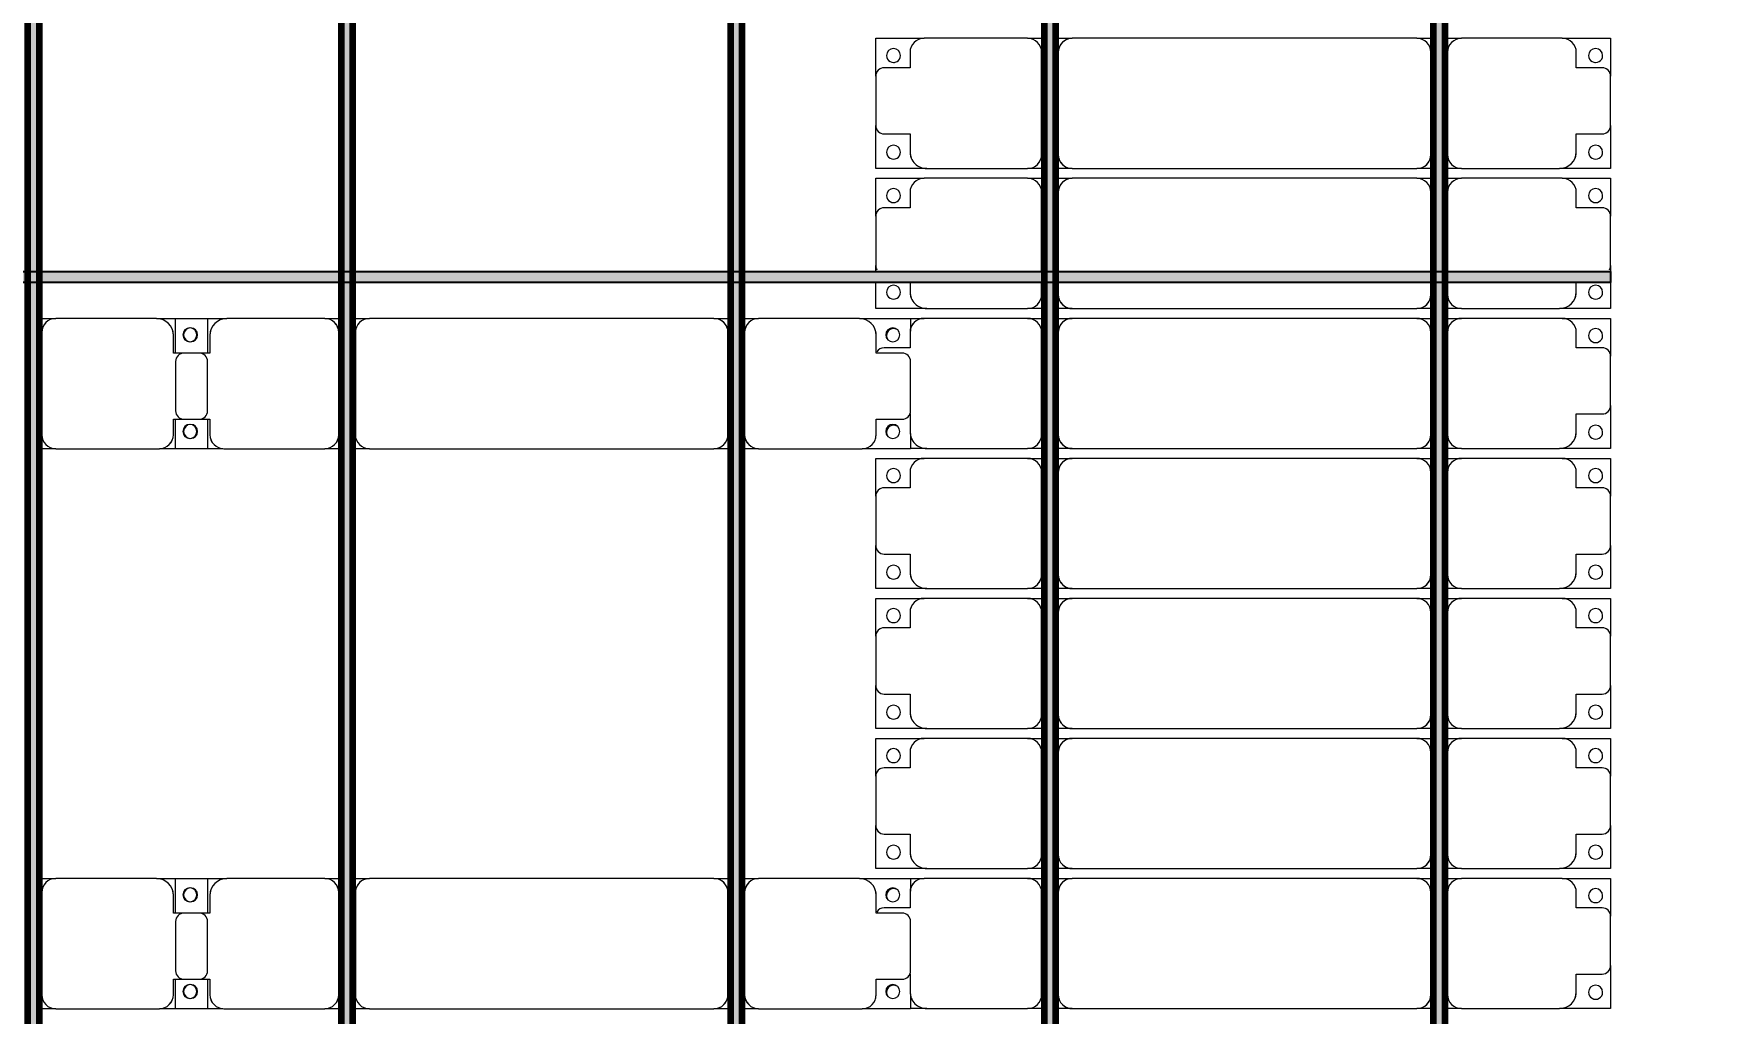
# Model space of a CAD drawing. Header units: millimetres. Extents: x 312848 to 517332, y -142134 to -35114.
# Drawn here: x 394305 to 400272, y -67578 to -64078 of the extents above; entities that cross this region are included whole.
import ezdxf

# ---------------------------------------------------------------- set-up
doc = ezdxf.new("R2010")
doc.units = ezdxf.units.MM
for name, color, linetype, lineweight in [('A-ANNO-DIMS', 211, 'Continuous', 9), ('A-ANNO-DIMS-500', 211, 'Continuous', 9), ('A-GENM', 13, 'Continuous', 9), ('S-BEAM', 12, 'Continuous', 9)]:
    doc.layers.add(name, color=color, linetype=linetype, lineweight=lineweight)
doc.styles.add('Trebuchet MS', font='trebuc.ttf', dxfattribs={"width": 0.8, "height": 1500})
doc.dimstyles.new('Arc_Length_-_3mm_Trebuchet_MS_3', dxfattribs={"dimscale": 304.8, "dimtxt": 1546.42636, "dimasz": 1.64042, "dimexe": 2.46063, "dimexo": 2.46063, "dimgap": 0.492126, "dimtad": 1, "dimdec": 0, "dimrnd": 10, "dimzin": 0, "dimdsep": 46, "dimtxsty": 'Trebuchet MS', "dimblk1": 'OBLIQUE', "dimblk2": 'OBLIQUE', "dimsah": 1, "dimcen": 0.09, "dimdle": 1.64042, "dimazin": 0, "dimtfac": 1, "dimtdec": 4, "dimtix": 1, "dimtmove": 0, "dimatfit": 3, "dimfxl": 1, "dimtvp": 1, "dimtfill": 1, "dimtolj": 1, "dimtzin": 0, "dimarcsym": 2})

# ---------------------------------------------------------------- blocks, each defined once
blk = doc.blocks.new('Dai phao do pin - DẢI PHAO ĐỠ PIN-67477-KHUNG KẾT CẤU BÈ PIN 3')
at = {"layer": 'A-GENM', "color": 7}
for p, q in [((65970, 241.6), (66029.7, 241.6)), ((66389.7, 241.6), (66029.7, 241.6)), ((66389.7, 241.6), (66572.2, 241.6)), ((66457.8, 241.6), (66640.3, 241.6)), ((66457.8, 118.2), (66457.8, 241.6)), ((66572.2, 241.6), (66572.2, 118.2)), ((66990.3, 241.6), (66640.3, 241.6)), ((66990.3, 241.6), (67050, 241.6)), ((67090, 241.6), (67149.7, 241.6)), ((68380.3, 241.6), (67149.7, 241.6)), ((68380.3, 241.6), (68440, 241.6)), ((68480, 241.6), (68539.7, 241.6)), ((68899.7, 241.6), (68539.7, 241.6)), ((68899.7, 241.6), (69082.2, 241.6)), ((69082.2, 241.6), (69082.2, 196.5)), ((65979.7, 191.6), (65979.7, -173.4)), ((66449.7, 118.2), (66449.7, 181.6)), ((66580.3, 181.6), (66580.3, 118.2)), ((67040.3, -173.4), (67040.3, 191.6)), ((67099.7, 191.6), (67099.7, -173.4)), ((68430.3, -173.4), (68430.3, 191.6)), ((68489.7, 191.6), (68489.7, -173.4)), ((68959.7, 118.2), (68959.7, 181.6)), ((66542.2, 118.2), (66449.7, 118.2)), ((66457.8, 88.2), (66457.8, -88.2)), ((66580.3, 118.2), (66487.8, 118.2)), ((66572.2, -88.2), (66572.2, 88.2)), ((69052.2, 118.2), (68959.7, 118.2)), ((69082.2, -88.2), (69082.2, 88.2)), ((66449.7, -173.4), (66449.7, -118.2)), ((66449.7, -118.2), (66542.2, -118.2)), ((66457.8, -223.4), (66457.8, -118.2)), ((66487.8, -118.2), (66580.3, -118.2)), ((66572.2, -118.2), (66572.2, -223.4)), ((66580.3, -118.2), (66580.3, -173.4)), ((68959.7, -173.4), (68959.7, -118.2)), ((68959.7, -118.2), (69052.2, -118.2)), ((69082.2, -169.7), (69082.2, -223.4)), ((66029.7, -223.4), (65970, -223.4)), ((66029.7, -223.4), (66399.7, -223.4)), ((66572.2, -223.4), (66399.7, -223.4)), ((66626.5, -223.4), (66457.8, -223.4)), ((66630.3, -223.4), (66990.3, -223.4)), ((67050, -223.4), (66990.3, -223.4)), ((67149.7, -223.4), (67090, -223.4)), ((67149.7, -223.4), (68380.3, -223.4)), ((68440, -223.4), (68380.3, -223.4)), ((68539.7, -223.4), (68480, -223.4)), ((68539.7, -223.4), (68909.7, -223.4)), ((69082.2, -223.4), (68909.7, -223.4))]:
    blk.add_line(p, q, dxfattribs=at)
for centre, radius, start, end in [((66029.7, 191.6), 50, 90, 180), ((66389.7, 181.6), 60, 0, 90), ((66640.3, 181.6), 60, 90, 180), ((66990.3, 191.6), 50, 0, 90), ((67149.7, 191.6), 50, 90, 180), ((67149.7, 191.6), 50, 105, 180), ((68380.3, 191.6), 50, 0, 90), ((68380.3, 191.6), 50, 15, 90), ((68539.7, 191.6), 50, 90, 180), ((68899.7, 181.6), 60, 360, 90), ((66029.7, 191.6), 50, 135, 180), ((66389.7, 181.6), 60, 0, 30), ((66508.6, 183.2), 25, 0, 180), ((66508.6, 183.2), 25, 180, 0), ((66511.4, 183.2), 25, 0, 180), ((66511.4, 183.2), 25, 180, 360), ((66640.3, 181.6), 60, 150, 180), ((66990.3, 191.6), 50, 0, 45), ((68539.7, 191.6), 50, 135, 180), ((68899.7, 181.6), 60, 360, 30), ((69018.6, 183.2), 25, 0, 180), ((69018.6, 183.2), 25, 180, 0), ((66487.8, 88.2), 30, 90, 180), ((66542.2, 88.2), 30, 0, 90), ((69052.2, 88.2), 30, 0, 90), ((66487.8, -88.2), 30, 180, 270), ((66542.2, -88.2), 30, 270, 0), ((69052.2, -88.2), 30, 270, 0), ((69052.2, -88.2), 30, 300, 330), ((66029.7, -173.4), 50, 180, 270), ((66029.7, -173.4), 50, 180, 225), ((66399.7, -173.4), 50, 270, 0), ((66399.7, -173.4), 50, 315, 0), ((66508.6, -161.8), 25, 0, 180), ((66508.6, -161.8), 25, 180, 360), ((66511.4, -161.8), 25, 0, 180), ((66511.4, -161.8), 25, 180, 0), ((66630.3, -173.4), 50, 180, 270), ((66630.3, -173.4), 50, 180, 225), ((66990.3, -173.4), 50, 270, 0), ((66990.3, -173.4), 50, 315, 0), ((67149.7, -173.4), 50, 180, 270), ((67149.7, -173.4), 50, 180, 270), ((68380.3, -173.4), 50, 270, 0), ((68380.3, -173.4), 50, 285, 0), ((68539.7, -173.4), 50, 180, 270), ((68539.7, -173.4), 50, 180, 225), ((68909.7, -173.4), 50, 270, 0), ((68909.7, -173.4), 50, 315, 0), ((69018.6, -161.8), 25, 0, 180), ((69018.6, -161.8), 25, 180, 0)]:
    blk.add_arc(centre, radius, start, end, dxfattribs=at)
blk = doc.blocks.new('Dai phao do pin - DẢI PHAO ĐỠ PIN-V1-KHUNG KẾT CẤU BÈ PIN 3')
at = {"layer": 'A-GENM', "color": 7}
for p, q in [((65970, 241.6), (66029.7, 241.6)), ((66389.7, 241.6), (66029.7, 241.6)), ((66389.7, 241.6), (66572.2, 241.6)), ((66457.8, 241.6), (66640.3, 241.6)), ((66457.8, 118.2), (66457.8, 241.6)), ((66572.2, 241.6), (66572.2, 118.2)), ((66990.3, 241.6), (66640.3, 241.6)), ((66990.3, 241.6), (67050, 241.6)), ((67090, 241.6), (67149.7, 241.6)), ((68380.3, 241.6), (67149.7, 241.6)), ((68380.3, 241.6), (68440, 241.6)), ((68480, 241.6), (68539.7, 241.6)), ((68899.7, 241.6), (68539.7, 241.6)), ((68899.7, 241.6), (69082.2, 241.6)), ((69082.2, 241.6), (69082.2, 196.5)), ((65979.7, 191.6), (65979.7, -173.4)), ((66449.7, 118.2), (66449.7, 181.6)), ((66580.3, 181.6), (66580.3, 118.2)), ((67040.3, -173.4), (67040.3, 191.6)), ((67099.7, 191.6), (67099.7, -173.4)), ((68430.3, -173.4), (68430.3, 191.6)), ((68489.7, 191.6), (68489.7, -173.4)), ((68959.7, 118.2), (68959.7, 181.6)), ((66542.2, 118.2), (66449.7, 118.2)), ((66457.8, 88.2), (66457.8, -88.2)), ((66580.3, 118.2), (66487.8, 118.2)), ((66572.2, -88.2), (66572.2, 88.2)), ((69052.2, 118.2), (68959.7, 118.2)), ((69082.2, -88.2), (69082.2, 88.2)), ((66449.7, -173.4), (66449.7, -118.2)), ((66449.7, -118.2), (66542.2, -118.2)), ((66457.8, -223.4), (66457.8, -118.2)), ((66487.8, -118.2), (66580.3, -118.2)), ((66572.2, -118.2), (66572.2, -223.4)), ((66580.3, -118.2), (66580.3, -173.4)), ((68959.7, -173.4), (68959.7, -118.2)), ((68959.7, -118.2), (69052.2, -118.2)), ((69082.2, -169.7), (69082.2, -223.4)), ((66029.7, -223.4), (65970, -223.4)), ((66029.7, -223.4), (66399.7, -223.4)), ((66572.2, -223.4), (66399.7, -223.4)), ((66626.5, -223.4), (66457.8, -223.4)), ((66630.3, -223.4), (66990.3, -223.4)), ((67050, -223.4), (66990.3, -223.4)), ((67149.7, -223.4), (67090, -223.4)), ((67149.7, -223.4), (68380.3, -223.4)), ((68440, -223.4), (68380.3, -223.4)), ((68539.7, -223.4), (68480, -223.4)), ((68539.7, -223.4), (68909.7, -223.4)), ((69082.2, -223.4), (68909.7, -223.4))]:
    blk.add_line(p, q, dxfattribs=at)
for centre, radius, start, end in [((66029.7, 191.6), 50, 90, 180), ((66389.7, 181.6), 60, 0, 90), ((66640.3, 181.6), 60, 90, 180), ((66990.3, 191.6), 50, 0, 90), ((67149.7, 191.6), 50, 90, 180), ((67149.7, 191.6), 50, 105, 180), ((68380.3, 191.6), 50, 0, 90), ((68380.3, 191.6), 50, 15, 90), ((68539.7, 191.6), 50, 90, 180), ((68899.7, 181.6), 60, 360, 90), ((66029.7, 191.6), 50, 135, 180), ((66389.7, 181.6), 60, 0, 30), ((66508.6, 183.2), 25, 0, 180), ((66508.6, 183.2), 25, 180, 0), ((66511.4, 183.2), 25, 0, 180), ((66511.4, 183.2), 25, 180, 360), ((66640.3, 181.6), 60, 150, 180), ((66990.3, 191.6), 50, 0, 45), ((68539.7, 191.6), 50, 135, 180), ((68899.7, 181.6), 60, 360, 30), ((69018.6, 183.2), 25, 0, 180), ((69018.6, 183.2), 25, 180, 0), ((66487.8, 88.2), 30, 90, 180), ((66542.2, 88.2), 30, 0, 90), ((69052.2, 88.2), 30, 0, 90), ((66487.8, -88.2), 30, 180, 270), ((66542.2, -88.2), 30, 270, 0), ((69052.2, -88.2), 30, 270, 0), ((69052.2, -88.2), 30, 300, 330), ((66029.7, -173.4), 50, 180, 270), ((66029.7, -173.4), 50, 180, 225), ((66399.7, -173.4), 50, 270, 0), ((66399.7, -173.4), 50, 315, 0), ((66508.6, -161.8), 25, 0, 180), ((66508.6, -161.8), 25, 180, 360), ((66511.4, -161.8), 25, 0, 180), ((66511.4, -161.8), 25, 180, 0), ((66630.3, -173.4), 50, 180, 270), ((66630.3, -173.4), 50, 180, 225), ((66990.3, -173.4), 50, 270, 0), ((66990.3, -173.4), 50, 315, 0), ((67149.7, -173.4), 50, 180, 270), ((67149.7, -173.4), 50, 180, 270), ((68380.3, -173.4), 50, 270, 0), ((68380.3, -173.4), 50, 285, 0), ((68539.7, -173.4), 50, 180, 270), ((68539.7, -173.4), 50, 180, 225), ((68909.7, -173.4), 50, 270, 0), ((68909.7, -173.4), 50, 315, 0), ((69018.6, -161.8), 25, 0, 180), ((69018.6, -161.8), 25, 180, 0)]:
    blk.add_arc(centre, radius, start, end, dxfattribs=at)
blk = doc.blocks.new('Dầm C52 - Hộp 40x60-69555-KHUNG KẾT CẤU BÈ PIN 3')
at = {"layer": 'S-BEAM', "lineweight": 25}
blk.add_hatch(color=4, dxfattribs=at).paths.add_polyline_path([(37512.3, -20), (37702.2, -20), (37702.2, 20), (-37702.2, 20), (-37702.2, -20), (37035.7, -20)])
at = {"layer": 'S-BEAM', "color": 4, "lineweight": 25}
for p, q in [((-37702.2, 20), (37702.2, 20)), ((37702.2, 20), (37702.2, -20)), ((37702.2, -20), (-37702.2, -20))]:
    blk.add_line(p, q, dxfattribs=at)
blk = doc.blocks.new('Dải phao đi lại kèm đỡ invester - DẢI PHAO ĐI LẠI-V20-KHUNG KẾT CẤU BÈ PIN 3')
at = {"layer": 'A-GENM', "color": 7}
for p, q in [((65794.6, 1312.2), (65803.5, 1312.2)), ((66118.2, 1189.7), (66118.2, 1282.2)), ((66169.7, 1312.2), (66176.8, 1312.2)), ((66223.4, 1312.2), (66223.4, 1139.7)), ((66258.4, 1312.2), (66411.8, 1312.2)), ((66258.4, 1129.7), (66258.4, 1312.2)), ((66381.8, 1282.2), (66381.8, 1189.7)), ((66588.2, 1312.2), (66411.8, 1312.2)), ((66588.2, 1312.2), (66723.4, 1312.2)), ((66618.2, 1189.7), (66618.2, 1282.2)), ((66723.4, 1312.2), (66723.4, 1139.7)), ((66758.4, 1312.2), (66911.8, 1312.2)), ((66758.4, 1129.7), (66758.4, 1312.2)), ((66881.8, 1282.2), (66881.8, 1189.7)), ((67088.2, 1312.2), (66911.8, 1312.2)), ((67088.2, 1312.2), (67223.4, 1312.2)), ((67118.2, 1189.7), (67118.2, 1282.2)), ((67223.4, 1312.2), (67223.4, 1139.7)), ((67258.4, 1312.2), (67411.8, 1312.2)), ((67258.4, 1129.7), (67258.4, 1312.2)), ((67381.8, 1282.2), (67381.8, 1189.7)), ((67588.2, 1312.2), (67411.8, 1312.2)), ((67588.2, 1312.2), (67723.4, 1312.2)), ((67618.2, 1189.7), (67618.2, 1282.2)), ((67723.4, 1312.2), (67723.4, 1139.7)), ((67794.6, 1312.2), (67803.5, 1312.2)), ((68118.2, 1189.7), (68118.2, 1282.2)), ((68169.7, 1312.2), (68176.8, 1312.2)), ((68223.4, 1312.2), (68223.4, 1139.7)), ((68258.4, 1312.2), (68351.2, 1312.2)), ((68258.4, 1129.7), (68258.4, 1312.2)), ((68391.2, 1312.2), (68411.8, 1312.2)), ((68588.2, 1312.2), (68411.8, 1312.2)), ((68588.2, 1312.2), (68723.4, 1312.2)), ((68618.2, 1189.7), (68618.2, 1282.2)), ((68723.4, 1312.2), (68723.4, 1139.7)), ((68758.4, 1312.2), (68911.8, 1312.2)), ((68758.4, 1129.7), (68758.4, 1312.2)), ((68881.8, 1282.2), (68881.8, 1189.7)), ((69088.2, 1312.2), (68911.8, 1312.2)), ((69088.2, 1312.2), (69223.4, 1312.2)), ((69118.2, 1189.7), (69118.2, 1282.2)), ((69223.4, 1312.2), (69223.4, 1139.7)), ((65758.4, 1129.7), (65758.4, 1188.8)), ((65881.8, 1189.7), (65818.4, 1189.7)), ((66173.4, 1189.7), (66118.2, 1189.7)), ((66223.4, 769.7), (66223.4, 1139.7)), ((66381.8, 1189.7), (66318.4, 1189.7)), ((66673.4, 1189.7), (66618.2, 1189.7)), ((66723.4, 769.7), (66723.4, 1139.7)), ((66881.8, 1189.7), (66818.4, 1189.7)), ((67173.4, 1189.7), (67118.2, 1189.7)), ((67223.4, 769.7), (67223.4, 1139.7)), ((67381.8, 1189.7), (67318.4, 1189.7)), ((67673.4, 1189.7), (67618.2, 1189.7)), ((67723.4, 769.7), (67723.4, 1139.7)), ((67758.4, 1129.7), (67758.4, 1188.8)), ((67881.8, 1189.7), (67818.4, 1189.7)), ((68173.4, 1189.7), (68118.2, 1189.7)), ((68223.4, 769.7), (68223.4, 1139.7)), ((68351.2, 1189.7), (68318.4, 1189.7)), ((68673.4, 1189.7), (68618.2, 1189.7)), ((68723.4, 769.7), (68723.4, 1139.7)), ((68881.8, 1189.7), (68818.4, 1189.7)), ((69173.4, 1189.7), (69118.2, 1189.7)), ((69223.4, 769.7), (69223.4, 1139.7)), ((65758.4, 1129.7), (65758.4, 769.7)), ((66258.4, 1129.7), (66258.4, 769.7)), ((66758.4, 1129.7), (66758.4, 769.7)), ((67258.4, 1129.7), (67258.4, 769.7)), ((67758.4, 1129.7), (67758.4, 769.7)), ((68258.4, 1129.7), (68258.4, 769.7)), ((68758.4, 1129.7), (68758.4, 769.7)), ((65758.4, 710), (65758.4, 769.7)), ((65808.4, 719.7), (66173.4, 719.7)), ((66223.4, 769.7), (66223.4, 710)), ((66258.4, 710), (66258.4, 769.7)), ((66308.4, 719.7), (66673.4, 719.7)), ((66723.4, 769.7), (66723.4, 710)), ((66758.4, 710), (66758.4, 769.7)), ((66808.4, 719.7), (67173.4, 719.7)), ((67223.4, 769.7), (67223.4, 710)), ((67258.4, 710), (67258.4, 769.7)), ((67308.4, 719.7), (67673.4, 719.7)), ((67723.4, 769.7), (67723.4, 710)), ((67758.4, 710), (67758.4, 769.7)), ((67808.4, 719.7), (68173.4, 719.7)), ((68223.4, 769.7), (68223.4, 710)), ((68258.4, 710), (68258.4, 769.7)), ((68308.4, 719.7), (68351.2, 719.7)), ((68391.2, 719.7), (68673.4, 719.7)), ((68723.4, 769.7), (68723.4, 710)), ((68758.4, 710), (68758.4, 769.7)), ((68808.4, 719.7), (69173.4, 719.7)), ((69223.4, 769.7), (69223.4, 710)), ((65758.4, 610.3), (65758.4, 670)), ((66173.4, 660.3), (65808.4, 660.3)), ((66223.4, 670), (66223.4, 610.3)), ((66258.4, 610.3), (66258.4, 670)), ((66673.4, 660.3), (66308.4, 660.3)), ((66723.4, 670), (66723.4, 610.3)), ((66758.4, 610.3), (66758.4, 670)), ((67173.4, 660.3), (66808.4, 660.3)), ((67223.4, 670), (67223.4, 610.3)), ((67258.4, 610.3), (67258.4, 670)), ((67673.4, 660.3), (67308.4, 660.3)), ((67723.4, 670), (67723.4, 610.3)), ((67758.4, 610.3), (67758.4, 670)), ((68173.4, 660.3), (67808.4, 660.3)), ((68223.4, 670), (68223.4, 610.3)), ((68258.4, 610.3), (68258.4, 670)), ((68351.2, 660.3), (68308.4, 660.3)), ((68673.4, 660.3), (68391.2, 660.3)), ((68723.4, 670), (68723.4, 610.3)), ((68758.4, 610.3), (68758.4, 670)), ((69173.4, 660.3), (68808.4, 660.3)), ((69223.4, 670), (69223.4, 610.3)), ((65758.4, 610.3), (65758.4, -620.3)), ((66223.4, -620.3), (66223.4, 610.3)), ((66258.4, 610.3), (66258.4, -620.3)), ((66723.4, -620.3), (66723.4, 610.3)), ((66758.4, 610.3), (66758.4, -620.3)), ((67223.4, -620.3), (67223.4, 610.3)), ((67258.4, 610.3), (67258.4, -620.3)), ((67723.4, -620.3), (67723.4, 610.3)), ((67758.4, 610.3), (67758.4, -620.3)), ((68223.4, -620.3), (68223.4, 610.3)), ((68258.4, 610.3), (68258.4, -620.3)), ((68723.4, -620.3), (68723.4, 610.3)), ((68758.4, 610.3), (68758.4, -620.3)), ((69223.4, -620.3), (69223.4, 610.3)), ((65758.4, -680), (65758.4, -620.3)), ((66223.4, -620.3), (66223.4, -680)), ((66258.4, -680), (66258.4, -620.3)), ((66723.4, -620.3), (66723.4, -680)), ((66758.4, -680), (66758.4, -620.3)), ((67223.4, -620.3), (67223.4, -680)), ((67258.4, -680), (67258.4, -620.3)), ((67723.4, -620.3), (67723.4, -680)), ((67758.4, -680), (67758.4, -620.3)), ((68223.4, -620.3), (68223.4, -680)), ((68258.4, -680), (68258.4, -620.3)), ((68723.4, -620.3), (68723.4, -680)), ((68758.4, -680), (68758.4, -620.3)), ((69223.4, -620.3), (69223.4, -680)), ((65808.4, -670.3), (66173.4, -670.3)), ((66308.4, -670.3), (66673.4, -670.3)), ((66808.4, -670.3), (67173.4, -670.3)), ((67308.4, -670.3), (67673.4, -670.3)), ((67808.4, -670.3), (68173.4, -670.3)), ((68308.4, -670.3), (68351.2, -670.3)), ((68391.2, -670.3), (68673.4, -670.3)), ((68808.4, -670.3), (69173.4, -670.3)), ((65758.4, -779.7), (65758.4, -720)), ((66173.4, -729.7), (65808.4, -729.7)), ((66223.4, -720), (66223.4, -779.7)), ((66258.4, -779.7), (66258.4, -720)), ((66673.4, -729.7), (66308.4, -729.7)), ((66723.4, -720), (66723.4, -779.7)), ((66758.4, -779.7), (66758.4, -720)), ((67173.4, -729.7), (66808.4, -729.7)), ((67223.4, -720), (67223.4, -779.7)), ((67258.4, -779.7), (67258.4, -720)), ((67673.4, -729.7), (67308.4, -729.7)), ((67723.4, -720), (67723.4, -779.7)), ((67758.4, -779.7), (67758.4, -720)), ((68173.4, -729.7), (67808.4, -729.7)), ((68223.4, -720), (68223.4, -779.7)), ((68258.4, -779.7), (68258.4, -720)), ((68351.2, -729.7), (68308.4, -729.7)), ((68673.4, -729.7), (68391.2, -729.7)), ((68723.4, -720), (68723.4, -779.7)), ((68758.4, -779.7), (68758.4, -720)), ((69173.4, -729.7), (68808.4, -729.7)), ((69223.4, -720), (69223.4, -779.7)), ((65758.4, -779.7), (65758.4, -1129.7)), ((66223.4, -1139.7), (66223.4, -779.7)), ((66258.4, -779.7), (66258.4, -1129.7)), ((66723.4, -1139.7), (66723.4, -779.7)), ((66758.4, -779.7), (66758.4, -1129.7)), ((67223.4, -1139.7), (67223.4, -779.7)), ((67258.4, -779.7), (67258.4, -1129.7)), ((67723.4, -1139.7), (67723.4, -779.7)), ((67758.4, -779.7), (67758.4, -1129.7)), ((68223.4, -1139.7), (68223.4, -779.7)), ((68258.4, -779.7), (68258.4, -1129.7)), ((68723.4, -1139.7), (68723.4, -779.7)), ((68758.4, -779.7), (68758.4, -1129.7)), ((69223.4, -1139.7), (69223.4, -779.7)), ((65758.4, -1312.2), (65758.4, -1129.7)), ((66258.4, -1312.2), (66258.4, -1129.7)), ((66758.4, -1312.2), (66758.4, -1129.7)), ((67258.4, -1312.2), (67258.4, -1129.7)), ((67758.4, -1312.2), (67758.4, -1129.7)), ((68258.4, -1312.2), (68258.4, -1129.7)), ((68758.4, -1312.2), (68758.4, -1129.7)), ((65818.4, -1189.7), (65881.8, -1189.7)), ((65881.8, -1189.7), (65881.8, -1282.2)), ((66118.2, -1282.2), (66118.2, -1189.7)), ((66118.2, -1189.7), (66173.4, -1189.7)), ((66223.4, -1139.7), (66223.4, -1312.2)), ((66318.4, -1189.7), (66381.8, -1189.7)), ((66381.8, -1189.7), (66381.8, -1282.2)), ((66618.2, -1282.2), (66618.2, -1189.7)), ((66618.2, -1189.7), (66673.4, -1189.7)), ((66723.4, -1139.7), (66723.4, -1312.2)), ((66818.4, -1189.7), (66881.8, -1189.7)), ((66881.8, -1189.7), (66881.8, -1282.2)), ((67118.2, -1282.2), (67118.2, -1189.7)), ((67118.2, -1189.7), (67173.4, -1189.7)), ((67223.4, -1139.7), (67223.4, -1312.2)), ((67318.4, -1189.7), (67381.8, -1189.7)), ((67381.8, -1189.7), (67381.8, -1282.2)), ((67618.2, -1282.2), (67618.2, -1189.7)), ((67618.2, -1189.7), (67673.4, -1189.7)), ((67723.4, -1139.7), (67723.4, -1312.2)), ((67818.4, -1189.7), (67881.8, -1189.7)), ((67881.8, -1189.7), (67881.8, -1282.2)), ((68118.2, -1282.2), (68118.2, -1189.7)), ((68118.2, -1189.7), (68173.4, -1189.7)), ((68223.4, -1139.7), (68223.4, -1312.2)), ((68318.4, -1189.7), (68351.2, -1189.7)), ((68618.2, -1282.2), (68618.2, -1189.7)), ((68618.2, -1189.7), (68673.4, -1189.7)), ((68723.4, -1139.7), (68723.4, -1312.2)), ((68818.4, -1189.7), (68881.8, -1189.7)), ((68881.8, -1189.7), (68881.8, -1282.2)), ((69118.2, -1282.2), (69118.2, -1189.7)), ((69118.2, -1189.7), (69173.4, -1189.7)), ((69223.4, -1139.7), (69223.4, -1312.2)), ((65911.8, -1312.2), (65758.4, -1312.2)), ((65911.8, -1312.2), (66088.2, -1312.2)), ((66223.4, -1312.2), (66088.2, -1312.2)), ((66411.8, -1312.2), (66258.4, -1312.2)), ((66411.8, -1312.2), (66588.2, -1312.2)), ((66723.4, -1312.2), (66588.2, -1312.2)), ((66911.8, -1312.2), (66758.4, -1312.2)), ((66911.8, -1312.2), (67088.2, -1312.2)), ((67223.4, -1312.2), (67088.2, -1312.2)), ((67411.8, -1312.2), (67258.4, -1312.2)), ((67411.8, -1312.2), (67588.2, -1312.2)), ((67723.4, -1312.2), (67588.2, -1312.2)), ((67911.8, -1312.2), (67758.4, -1312.2)), ((67911.8, -1312.2), (68088.2, -1312.2)), ((68223.4, -1312.2), (68088.2, -1312.2)), ((68351.2, -1312.2), (68258.4, -1312.2)), ((68411.8, -1312.2), (68391.2, -1312.2)), ((68411.8, -1312.2), (68588.2, -1312.2)), ((68723.4, -1312.2), (68588.2, -1312.2)), ((68911.8, -1312.2), (68758.4, -1312.2)), ((68911.8, -1312.2), (69088.2, -1312.2)), ((69223.4, -1312.2), (69088.2, -1312.2))]:
    blk.add_line(p, q, dxfattribs=at)
for centre, radius, start, end in [((65816.8, 1248.6), 25, 90, 120), ((65816.8, 1248.6), 25, 330, 90), ((66088.2, 1282.2), 30, 360, 60), ((66161.8, 1248.6), 25, 90, 120), ((66161.8, 1248.6), 25, 330, 90), ((66316.8, 1248.6), 25, 90, 270), ((66316.8, 1248.6), 25, 270, 90), ((66411.8, 1282.2), 30, 90, 180), ((66411.8, 1282.2), 30, 90, 146.39575), ((66588.2, 1282.2), 30, 360, 90), ((66588.2, 1282.2), 30, 30, 90), ((66661.8, 1248.6), 25, 90, 270), ((66661.8, 1248.6), 25, 270, 90), ((66816.8, 1248.6), 25, 90, 270), ((66816.8, 1248.6), 25, 270, 90), ((66911.8, 1282.2), 30, 90, 180), ((66911.8, 1282.2), 30, 90, 150), ((67088.2, 1282.2), 30, 360, 90), ((67088.2, 1282.2), 30, 30, 90), ((67161.8, 1248.6), 25, 90, 270), ((67161.8, 1248.6), 25, 270, 90), ((67316.8, 1248.6), 25, 90, 270), ((67316.8, 1248.6), 25, 270, 90), ((67411.8, 1282.2), 30, 90, 180), ((67411.8, 1282.2), 30, 90, 150), ((67588.2, 1282.2), 30, 0, 90), ((67588.2, 1282.2), 30, 30, 90), ((67661.8, 1248.6), 25, 90, 270), ((67661.8, 1248.6), 25, 270, 90), ((67816.8, 1248.6), 25, 90, 120), ((67816.8, 1248.6), 25, 330, 90), ((68088.2, 1282.2), 30, 360, 60), ((68161.8, 1248.6), 25, 90, 120), ((68161.8, 1248.6), 25, 330, 90), ((68316.8, 1248.6), 25, 90, 270), ((68316.8, 1248.6), 25, 270, 90), ((68411.8, 1282.2), 30, 90, 120), ((68411.8, 1282.2), 30, 90, 120), ((68588.2, 1282.2), 30, 360, 90), ((68588.2, 1282.2), 30, 30, 90), ((68661.8, 1248.6), 25, 90, 270), ((68661.8, 1248.6), 25, 270, 90), ((68816.8, 1248.6), 25, 90, 270), ((68816.8, 1248.6), 25, 270, 90), ((68911.8, 1282.2), 30, 90, 180), ((68911.8, 1282.2), 30, 90, 150), ((69088.2, 1282.2), 30, 360, 90), ((69088.2, 1282.2), 30, 30, 90), ((69161.8, 1248.6), 25, 90, 270), ((69161.8, 1248.6), 25, 270, 90), ((66661.8, 1248.6), 25, 180, 195), ((67161.8, 1248.6), 25, 180, 195), ((67661.8, 1248.6), 25, 180, 195), ((68661.8, 1248.6), 25, 180, 195), ((69161.8, 1248.6), 25, 180, 195), ((65818.4, 1129.7), 60, 90, 180), ((65818.4, 1129.7), 60, 105, 120), ((66173.4, 1139.7), 50, 0, 90), ((66173.4, 1139.7), 50, 45, 75), ((66318.4, 1129.7), 60, 90, 180), ((66318.4, 1129.7), 60, 90, 120), ((66673.4, 1139.7), 50, 360, 90), ((66673.4, 1139.7), 50, 45, 90), ((66818.4, 1129.7), 60, 90, 180), ((66818.4, 1129.7), 60, 90, 120), ((67173.4, 1139.7), 50, 360, 90), ((67173.4, 1139.7), 50, 45, 90), ((67318.4, 1129.7), 60, 90, 180), ((67318.4, 1129.7), 60, 90, 120), ((67673.4, 1139.7), 50, 0, 90), ((67673.4, 1139.7), 50, 45, 90), ((67818.4, 1129.7), 60, 90, 180), ((67818.4, 1129.7), 60, 105, 120), ((68173.4, 1139.7), 50, 360, 90), ((68173.4, 1139.7), 50, 45, 75), ((68318.4, 1129.7), 60, 90, 180), ((68318.4, 1129.7), 60, 90, 120), ((68673.4, 1139.7), 50, 360, 90), ((68673.4, 1139.7), 50, 45, 90), ((68818.4, 1129.7), 60, 90, 180), ((68818.4, 1129.7), 60, 90, 120), ((69173.4, 1139.7), 50, 0, 90), ((69173.4, 1139.7), 50, 45, 90), ((65808.4, 769.7), 50, 180, 270), ((65808.4, 769.7), 50, 225, 270), ((66173.4, 769.7), 50, 270, 0), ((66173.4, 769.7), 50, 270, 315), ((66308.4, 769.7), 50, 180, 270), ((66308.4, 769.7), 50, 225, 270), ((66673.4, 769.7), 50, 270, 360), ((66673.4, 769.7), 50, 270, 315), ((66808.4, 769.7), 50, 180, 270), ((66808.4, 769.7), 50, 225, 270), ((67173.4, 769.7), 50, 270, 360), ((67173.4, 769.7), 50, 270, 315), ((67308.4, 769.7), 50, 180, 270), ((67308.4, 769.7), 50, 225, 270), ((67673.4, 769.7), 50, 270, 0), ((67673.4, 769.7), 50, 270, 315), ((67808.4, 769.7), 50, 180, 270), ((67808.4, 769.7), 50, 225, 270), ((68173.4, 769.7), 50, 270, 0), ((68173.4, 769.7), 50, 270, 315), ((68308.4, 769.7), 50, 180, 270), ((68308.4, 769.7), 50, 225, 270), ((68673.4, 769.7), 50, 270, 360), ((68673.4, 769.7), 50, 270, 315), ((68808.4, 769.7), 50, 180, 270), ((68808.4, 769.7), 50, 225, 270), ((69173.4, 769.7), 50, 270, 360), ((69173.4, 769.7), 50, 270, 315), ((65808.4, 610.3), 50, 90, 180), ((65808.4, 610.3), 50, 105, 180), ((66173.4, 610.3), 50, 360, 90), ((66173.4, 610.3), 50, 15, 90), ((66308.4, 610.3), 50, 90, 180), ((66308.4, 610.3), 50, 105, 180), ((66673.4, 610.3), 50, 360, 90), ((66673.4, 610.3), 50, 15, 90), ((66808.4, 610.3), 50, 90, 180), ((66808.4, 610.3), 50, 105, 135), ((67173.4, 610.3), 50, 360, 90), ((67173.4, 610.3), 50, 15, 90), ((67308.4, 610.3), 50, 90, 180), ((67308.4, 610.3), 50, 105, 180), ((67673.4, 610.3), 50, 0, 90), ((67673.4, 610.3), 50, 15, 90), ((67808.4, 610.3), 50, 90, 180), ((67808.4, 610.3), 50, 105, 180), ((68173.4, 610.3), 50, 360, 90), ((68173.4, 610.3), 50, 15, 90), ((68308.4, 610.3), 50, 90, 180), ((68308.4, 610.3), 50, 105, 180), ((68673.4, 610.3), 50, 0, 90), ((68673.4, 610.3), 50, 15, 90), ((68808.4, 610.3), 50, 90, 180), ((68808.4, 610.3), 50, 105, 180), ((69173.4, 610.3), 50, 360, 90), ((69173.4, 610.3), 50, 15, 90), ((66808.4, 610.3), 50, 141.16049, 180), ((65808.4, -620.3), 50, 180, 270), ((65808.4, -620.3), 50, 195, 270), ((66173.4, -620.3), 50, 270, 0), ((66173.4, -620.3), 50, 270, 0), ((66308.4, -620.3), 50, 180, 270), ((66308.4, -620.3), 50, 195, 270), ((66673.4, -620.3), 50, 270, 0), ((66673.4, -620.3), 50, 270, 0), ((66808.4, -620.3), 50, 180, 270), ((66808.4, -620.3), 50, 195, 270), ((67173.4, -620.3), 50, 270, 0), ((67173.4, -620.3), 50, 270, 0), ((67308.4, -620.3), 50, 180, 270), ((67308.4, -620.3), 50, 195, 270), ((67673.4, -620.3), 50, 270, 0), ((67673.4, -620.3), 50, 270, 0), ((67808.4, -620.3), 50, 180, 270), ((67808.4, -620.3), 50, 195, 270), ((68173.4, -620.3), 50, 270, 0), ((68173.4, -620.3), 50, 270, 0), ((68308.4, -620.3), 50, 180, 270), ((68308.4, -620.3), 50, 195, 270), ((68673.4, -620.3), 50, 270, 0), ((68673.4, -620.3), 50, 270, 0), ((68808.4, -620.3), 50, 180, 270), ((68808.4, -620.3), 50, 195, 270), ((69173.4, -620.3), 50, 270, 360), ((69173.4, -620.3), 50, 270, 360), ((65808.4, -779.7), 50, 90, 180), ((65808.4, -779.7), 50, 90, 135), ((66173.4, -779.7), 50, 0, 90), ((66173.4, -779.7), 50, 45, 90), ((66308.4, -779.7), 50, 90, 180), ((66308.4, -779.7), 50, 90, 135), ((66673.4, -779.7), 50, 360, 90), ((66673.4, -779.7), 50, 45, 90), ((66808.4, -779.7), 50, 90, 180), ((66808.4, -779.7), 50, 90, 135), ((67173.4, -779.7), 50, 360, 90), ((67173.4, -779.7), 50, 45, 90), ((67308.4, -779.7), 50, 90, 180), ((67308.4, -779.7), 50, 90, 135), ((67673.4, -779.7), 50, 0, 90), ((67673.4, -779.7), 50, 45, 90), ((67808.4, -779.7), 50, 90, 180), ((67808.4, -779.7), 50, 90, 135), ((68173.4, -779.7), 50, 360, 90), ((68173.4, -779.7), 50, 45, 90), ((68308.4, -779.7), 50, 90, 180), ((68308.4, -779.7), 50, 90, 135), ((68673.4, -779.7), 50, 360, 90), ((68673.4, -779.7), 50, 45, 90), ((68808.4, -779.7), 50, 90, 180), ((68808.4, -779.7), 50, 90, 135), ((69173.4, -779.7), 50, 0, 90), ((69173.4, -779.7), 50, 45, 90), ((65818.4, -1129.7), 60, 180, 270), ((66318.4, -1129.7), 60, 180, 270), ((66818.4, -1129.7), 60, 180, 270), ((67318.4, -1129.7), 60, 180, 270), ((67818.4, -1129.7), 60, 180, 270), ((68318.4, -1129.7), 60, 180, 270), ((68818.4, -1129.7), 60, 180, 270), ((65818.4, -1129.7), 60, 240, 270), ((66173.4, -1139.7), 50, 270, 360), ((66173.4, -1139.7), 50, 270, 315), ((66318.4, -1129.7), 60, 240, 270), ((66673.4, -1139.7), 50, 270, 360), ((66673.4, -1139.7), 50, 270, 315), ((66818.4, -1129.7), 60, 240, 270), ((67173.4, -1139.7), 50, 270, 360), ((67173.4, -1139.7), 50, 270, 315), ((67318.4, -1129.7), 60, 240, 270), ((67673.4, -1139.7), 50, 270, 0), ((67673.4, -1139.7), 50, 270, 315), ((67818.4, -1129.7), 60, 240, 270), ((68173.4, -1139.7), 50, 270, 0), ((68173.4, -1139.7), 50, 270, 315), ((68318.4, -1129.7), 60, 240, 270), ((68673.4, -1139.7), 50, 270, 360), ((68673.4, -1139.7), 50, 270, 315), ((68818.4, -1129.7), 60, 240, 270), ((69173.4, -1139.7), 50, 270, 0), ((69173.4, -1139.7), 50, 270, 315), ((65816.8, -1258.6), 25, 90, 270), ((65816.8, -1258.6), 25, 270, 90), ((66161.8, -1258.6), 25, 90, 270), ((66161.8, -1258.6), 25, 165, 180), ((66161.8, -1258.6), 25, 270, 90), ((66316.8, -1258.6), 25, 90, 270), ((66316.8, -1258.6), 25, 270, 90), ((66661.8, -1258.6), 25, 90, 270), ((66661.8, -1258.6), 25, 165, 180), ((66661.8, -1258.6), 25, 270, 90), ((66816.8, -1258.6), 25, 90, 270), ((66816.8, -1258.6), 25, 270, 90), ((67161.8, -1258.6), 25, 90, 270), ((67161.8, -1258.6), 25, 165, 180), ((67161.8, -1258.6), 25, 270, 90), ((67316.8, -1258.6), 25, 90, 270), ((67316.8, -1258.6), 25, 270, 90), ((67661.8, -1258.6), 25, 90, 270), ((67661.8, -1258.6), 25, 165, 180), ((67661.8, -1258.6), 25, 270, 90), ((67816.8, -1258.6), 25, 90, 270), ((67816.8, -1258.6), 25, 270, 90), ((68161.8, -1258.6), 25, 90, 270), ((68161.8, -1258.6), 25, 165, 180), ((68161.8, -1258.6), 25, 270, 90), ((68316.8, -1258.6), 25, 90, 270), ((68316.8, -1258.6), 25, 270, 90), ((68661.8, -1258.6), 25, 90, 270), ((68661.8, -1258.6), 25, 165, 180), ((68661.8, -1258.6), 25, 270, 90), ((68816.8, -1258.6), 25, 90, 270), ((68816.8, -1258.6), 25, 270, 90), ((69161.8, -1258.6), 25, 90, 270), ((69161.8, -1258.6), 25, 165, 180), ((69161.8, -1258.6), 25, 270, 90), ((65911.8, -1282.2), 30, 180, 270), ((65911.8, -1282.2), 30, 210, 270), ((66088.2, -1282.2), 30, 270, 0), ((66088.2, -1282.2), 30, 270, 330), ((66411.8, -1282.2), 30, 180, 270), ((66411.8, -1282.2), 30, 213.60425, 270), ((66588.2, -1282.2), 30, 270, 360), ((66588.2, -1282.2), 30, 270, 330), ((66911.8, -1282.2), 30, 180, 270), ((66911.8, -1282.2), 30, 210, 270), ((67088.2, -1282.2), 30, 270, 360), ((67088.2, -1282.2), 30, 270, 330), ((67411.8, -1282.2), 30, 180, 270), ((67411.8, -1282.2), 30, 210, 270), ((67588.2, -1282.2), 30, 270, 360), ((67588.2, -1282.2), 30, 270, 330), ((67911.8, -1282.2), 30, 180, 270), ((67911.8, -1282.2), 30, 210, 270), ((68088.2, -1282.2), 30, 270, 0), ((68088.2, -1282.2), 30, 270, 330), ((68411.8, -1282.2), 30, 240, 270), ((68411.8, -1282.2), 30, 240, 270), ((68588.2, -1282.2), 30, 270, 0), ((68588.2, -1282.2), 30, 270, 330), ((68911.8, -1282.2), 30, 180, 270), ((68911.8, -1282.2), 30, 210, 270), ((69088.2, -1282.2), 30, 270, 360), ((69088.2, -1282.2), 30, 270, 330)]:
    blk.add_arc(centre, radius, start, end, dxfattribs=at)
blk = doc.blocks.new('Dầm C52 - Dầm C52-66353-KHUNG KẾT CẤU BÈ PIN 3')
at = {"layer": 'S-BEAM', "lineweight": 140}
blk.add_hatch(color=1, dxfattribs=at).paths.add_polyline_path([(-45616.3, 20), (-45616.3, -20), (45616.3, -20), (45616.3, 20), (-45569, 20)])
at = {"layer": 'S-BEAM', "color": 1, "lineweight": 140}
for p, q in [((-45616.3, 20), (45616.3, 20)), ((45616.3, -20), (-45616.3, -20))]:
    blk.add_line(p, q, dxfattribs=at)
blk = doc.blocks.new('Dầm C52 - Dầm C52-V13-KHUNG KẾT CẤU BÈ PIN 3')
at = {"layer": 'S-BEAM', "lineweight": 140}
blk.add_hatch(color=1, dxfattribs=at).paths.add_polyline_path([(-45616.3, 20), (-45616.3, -20), (45616.3, -20), (45616.3, 20), (-45569, 20)])
at = {"layer": 'S-BEAM', "color": 1, "lineweight": 140}
for p, q in [((-45616.3, 20), (45616.3, 20)), ((45616.3, -20), (-45616.3, -20))]:
    blk.add_line(p, q, dxfattribs=at)
blk = doc.blocks.new('be pin 3_rvt-1-KHUNG KẾT CẤU BÈ PIN 3')
at = {"layer": 'A-GENM', "color": 4, "lineweight": 25, "rotation": 90.00000000000026}
blk.add_blockref('Dải phao đi lại kèm đỡ invester - DẢI PHAO ĐI LẠI-V20-KHUNG KẾT CẤU BÈ PIN 3', (398624.7, -133318.6), dxfattribs=at)
at = {"layer": 'A-GENM', "color": 4, "lineweight": 25}
for name, p in [('Dai phao do pin - DẢI PHAO ĐỠ PIN-V1-KHUNG KẾT CẤU BÈ PIN 3', (328354.7, -65337.3)), ('Dai phao do pin - DẢI PHAO ĐỠ PIN-67477-KHUNG KẾT CẤU BÈ PIN 3', (328354.7, -67337.3))]:
    blk.add_blockref(name, p, dxfattribs=at)
at = {"layer": 'S-BEAM', "color": 4, "lineweight": 25, "rotation": 89.99999999999962}
for name, p in [('Dầm C52 - Dầm C52-V13-KHUNG KẾT CẤU BÈ PIN 3', (394304.7, -88363.7)), ('Dầm C52 - Dầm C52-V13-KHUNG KẾT CẤU BÈ PIN 3', (395424.7, -88363.7)), ('Dầm C52 - Dầm C52-V13-KHUNG KẾT CẤU BÈ PIN 3', (396814.7, -88363.7)), ('Dầm C52 - Dầm C52-66353-KHUNG KẾT CẤU BÈ PIN 3', (397934.7, -88363.7)), ('Dầm C52 - Dầm C52-V13-KHUNG KẾT CẤU BÈ PIN 3', (399324.7, -88363.7))]:
    blk.add_blockref(name, p, dxfattribs=at)
at = {"layer": 'S-BEAM', "color": 4, "lineweight": 25}
blk.add_blockref('Dầm C52 - Hộp 40x60-69555-KHUNG KẾT CẤU BÈ PIN 3', (362234.7, -64947.4), dxfattribs=at)
blk = doc.blocks.new('DIMBLOCK5-KHUNG KẾT CẤU BÈ PIN 3')
at = {"layer": 'A-ANNO-DIMS-500', "transparency": 16777216}
for p, q in [((413167.6, -113837.3), (413167.6, -42837.3)), ((413167.6, -43337.3), (399246.1, -43337.3)), ((413167.6, -43337.3), (413917.6, -43337.3)), ((413167.6, -113337.3), (412417.6, -113337.3)), ((413167.6, -113337.3), (413564, -113337.3))]:
    blk.add_line(p, q, dxfattribs=at)
at = {"layer": 'A-ANNO-DIMS-500', "lineweight": 70, "transparency": 16777216}
for p, q in [((413167.6, -43337.3), (412917.6, -43087.3)), ((413167.6, -43337.3), (413417.6, -43587.3)), ((413167.6, -113337.3), (412917.6, -113087.3)), ((413167.6, -113337.3), (413417.6, -113587.3))]:
    blk.add_line(p, q, dxfattribs=at)
at = {"layer": 'A-ANNO-DIMS-500', "color": 0, "transparency": 16777216, "insert": (411098.2, -80303.1), "char_height": 1500, "width": 4717.911, "attachment_point": 1, "rotation": 90, "line_spacing_factor": 1.048425, "style": 'Trebuchet MS', "bg_fill": 3, "box_fill_scale": 1.25, "bg_fill_color": 256, "bg_fill_true_color": 13158600, "bg_fill_transparency": 0}
blk.add_mtext('70000', dxfattribs=at)
blk = doc.blocks.new('_Oblique')
at = {"color": 0, "linetype": 'ByBlock', "lineweight": -2}
blk.add_line((-0.5, -0.5), (0.5, 0.5), dxfattribs=at)

msp = doc.modelspace()

# ---------------------------------------------------------------- block references
at = {"lineweight": 5}
msp.add_blockref('be pin 3_rvt-1-KHUNG KẾT CẤU BÈ PIN 3', (0, 0), dxfattribs=at)

# ---------------------------------------------------------------- next in the draw order: dimensions: what is measured, and where the dimension line sits
at = {"layer": 'A-ANNO-DIMS'}
dim = msp.add_linear_dim(base=(413167.6, -43337.3), p1=(412814, -113337.3), p2=(398496.1, -43337.3), angle=90, dimstyle='Arc_Length_-_3mm_Trebuchet_MS_3', override={"dimpost": '<>', "dimfxl": 71449.305142}, dxfattribs=at)
dim.commit()
dim.dimension.update_dxf_attribs({"geometry": 'DIMBLOCK5-KHUNG KẾT CẤU BÈ PIN 3', "text_midpoint": (412254.4, -78337.3)})

doc.saveas('drawing.dxf')
